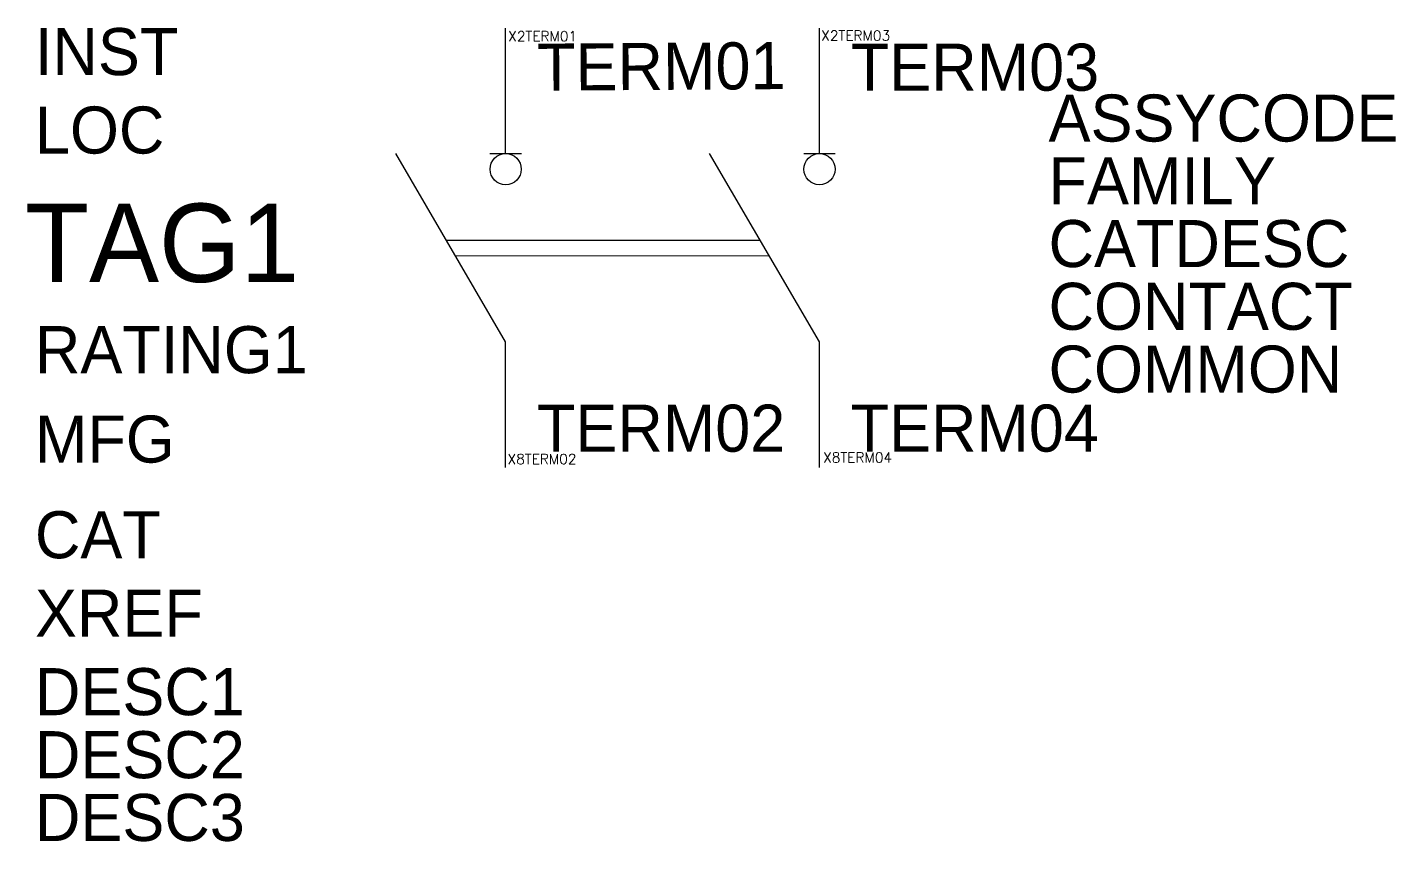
# Model space of a CAD drawing. Extents: x -15.2 to 28.4, y -25.9 to 0.
import ezdxf
from ezdxf.enums import TextEntityAlignment as Align

# ---------------------------------------------------------------- set-up
doc = ezdxf.new("R2010")
doc.units = 0
doc.header["$MEASUREMENT"] = 0
doc.styles.add('WD', font='txt.shx')

msp = doc.modelspace()

# ---------------------------------------------------------------- linework, layer by layer
for p, q in [((0, -4), (0, 0)), ((10, -4), (10, 0)), ((0, -10), (-3.5, -4)), ((-0.5, -4), (0.5, -4)), ((10, -10), (6.5, -4)), ((9.5, -4), (10.5, -4)), ((-1.877, -6.755), (8.112, -6.763)), ((-1.6, -7.257), (8.392, -7.244)), ((0, -14), (0, -10)), ((10, -14), (10, -10))]:
    msp.add_line(p, q)
for centre in [(0, -4.498), (10, -4.498)]:
    msp.add_circle(centre, 0.498)

# ---------------------------------------------------------------- texts
at = {"flags": 1}
for tag, p, s in [('INST', (-15, -1.5), ''), ('ASSYCODE', (17.301, -3.618), ''), ('LOC', (-15, -4), ''), ('FAMILY', (17.301, -5.618), 'DS_ACKO'), ('CATDESC', (17.301, -7.618), ''), ('CONTACT', (17.301, -9.618), ''), ('COMMON', (17.301, -11.618), ''), ('MFG', (-15, -13.849), 'ACKO'), ('CAT', (-15, -16.899), 'ВА-2007-ВНР-2P'), ('XREF', (-15, -19.399), ''), ('DESC1', (-15, -21.899), ''), ('DESC2', (-15, -23.908), ''), ('DESC3', (-15, -25.908), '')]:
    msp.add_attdef(tag, p, s, height=1.5, dxfattribs=at)
at = {"style": 'WD', "flags": 1}
for tag, p in [('X2TERM01', (0.084, -0.42)), ('X2TERM03', (10.058, -0.399)), ('X8TERM02', (0.063, -13.895)), ('X8TERM04', (10.118, -13.847))]:
    msp.add_attdef(tag, p, '', height=0.32, dxfattribs=at)
at = {"linetype": 'Continuous'}
for tag, p, s, rotation in [('TERM01', (1.008, -1.998), '1', 0.3906), ('TERM03', (11, -1.998), '3', 0.0078)]:
    msp.add_attdef(tag, p, s, height=1.5, rotation=rotation, dxfattribs=at)
msp.add_attdef('TAG1', text='QS', height=2.5).set_placement((-6.585, -8.094), align=Align.RIGHT)
msp.add_attdef('RATING1', (-15, -11), '', height=1.5)
for tag, p, s in [('TERM02', (0.998, -13.502), '2'), ('TERM04', (10.993, -13.5), '4')]:
    msp.add_attdef(tag, p, s, height=1.5, dxfattribs=at)

doc.saveas('drawing.dxf')
